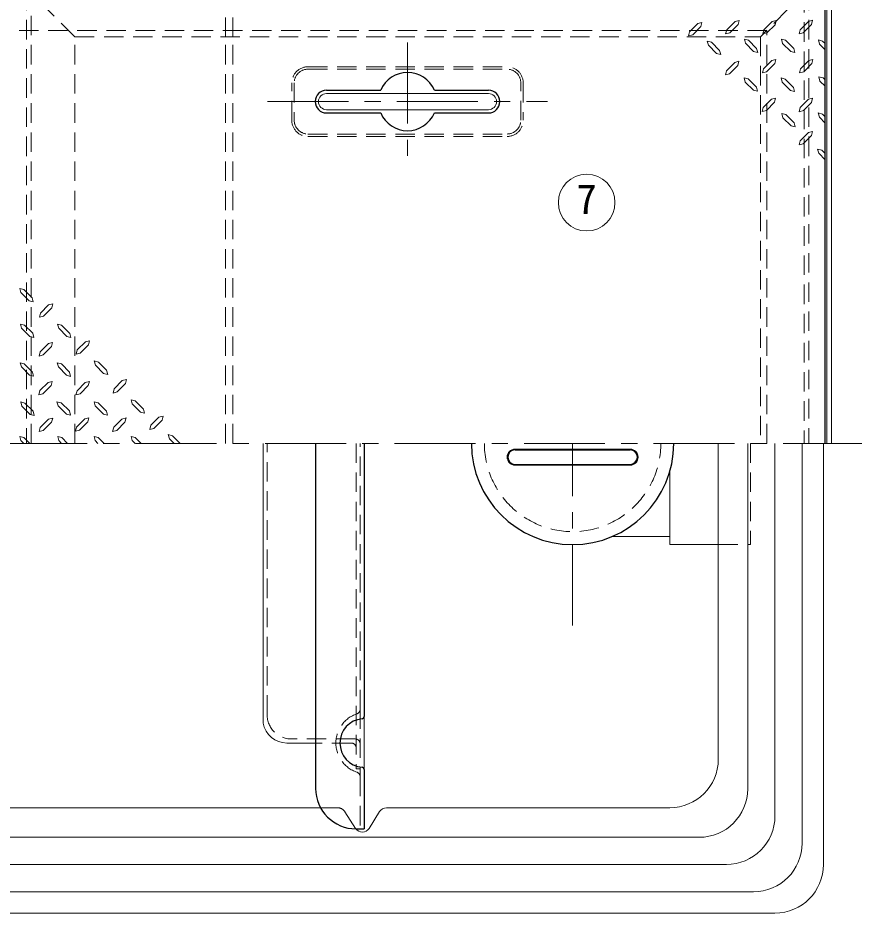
# Model space of a CAD drawing. Units: millimetres at full size, sheet at 1:10; details may follow other scales. Extents: x -2094 to 1956, y -1414 to 1396.
# Drawn here: x -1216 to -700, y 545 to 1098 of the extents above; entities that cross this region are included whole.
import ezdxf
from ezdxf.enums import TextEntityAlignment as Align

# ---------------------------------------------------------------- set-up
doc = ezdxf.new("R2010")
doc.units = ezdxf.units.MM
doc.header["$LTSCALE"] = 10
doc.linetypes.add('CHAIN1', pattern=[8, 5, -1, 1, -1])
doc.linetypes.add('DASHED1', pattern=[1.8, 1.2, -0.6])
doc.layers.add('0-0_ﾚｲﾔ1', color=4, linetype='Continuous', lineweight=9)
doc.styles.add('ＭＳ ゴシック', font='')
doc.styles.get('ＭＳ ゴシック').set_extended_font_data('MS Gothic')

msp = doc.modelspace()

# ---------------------------------------------------------------- linework, layer by layer
at = {"layer": '0-0_ﾚｲﾔ1', "color": 7, "lineweight": 18}
for p, q in [((-713.69, 1130.33), (-713.69, 835.33)), ((-716.69, 1127.33), (-716.69, 835.33)), ((-1025.69, 1051.33), (-925.69, 1051.33)), ((-1025.69, 1041.33), (-925.69, 1041.33)), ((-783.69, 640.33), (-783.69, 835.33)), ((-718.69, 835.33), (-718.69, 575.33)), ((-1438.01, 610.33), (-1029.37, 610.33)), ((-992.92, 608.01), (-999.47, 597.66)), ((-988.69, 610.33), (-813.69, 610.33)), ((-748.69, 545.33), (-1718.69, 545.33))]:
    msp.add_line(p, q, dxfattribs=at)
at = {"layer": '0-0_ﾚｲﾔ1', "color": 5, "lineweight": 25}
for p, q in [((-717.69, 835.33), (-717.69, 1126.33)), ((-1025.69, 1053.33), (-992.27, 1053.33)), ((-959.11, 1053.33), (-925.69, 1053.33)), ((-1025.69, 1039.33), (-992.27, 1039.33)), ((-959.11, 1039.33), (-925.69, 1039.33)), ((-1032.44, 835.33), (-1032.44, 622.33)), ((-1002.44, 835.33), (-1002.44, 666.77)), ((-909.19, 831.33), (-838.19, 831.33)), ((-909.19, 822.33), (-838.19, 822.33)), ((-1002.44, 633.9), (-1002.44, 597.33)), ((-1007.44, 597.33), (-1002.44, 597.33))]:
    msp.add_line(p, q, dxfattribs=at)
at = {"layer": '0-0_ﾚｲﾔ1', "color": 7, "linetype": 'DASHED1', "lineweight": 18}
for p, q in [((-1211.19, 1114.73), (-1211.19, 835.33)), ((-1181.19, 1086.33), (-1210.72, 1115.87)), ((-728.16, 1115.87), (-757.69, 1086.33)), ((-727.69, 1114.73), (-727.69, 835.33)), ((-1181.19, 1086.33), (-757.69, 1086.33)), ((-1181.19, 835.33), (-1181.19, 1086.33)), ((-1088.19, 835.33), (-1088.19, 1086.33)), ((-1083.69, 835.33), (-1083.69, 1086.33)), ((-757.69, 1086.33), (-757.69, 835.33)), ((-1037.19, 1067.83), (-914.19, 1067.83)), ((-1037.19, 1066.33), (-914.19, 1066.33)), ((-1047.19, 1034.83), (-1047.19, 1057.83)), ((-1045.69, 1057.83), (-1045.69, 1034.83)), ((-905.69, 1034.83), (-905.69, 1057.83)), ((-904.19, 1057.83), (-904.19, 1034.83)), ((-1037.19, 1026.33), (-914.19, 1026.33)), ((-1037.19, 1024.83), (-914.19, 1024.83)), ((-1004.94, 671.19), (-1004.94, 835.33)), ((-1004.94, 629.48), (-1004.94, 597.33))]:
    msp.add_line(p, q, dxfattribs=at)
at = {"layer": '0-0_ﾚｲﾔ1', "linetype": 'DASHED1'}
for p, q in [((-1208.19, 835.33), (-1208.19, 1113.33)), ((-1088.19, 1086.33), (-1088.19, 1113.33)), ((-1083.69, 1086.33), (-1083.69, 1113.33)), ((-730.69, 1113.33), (-730.69, 835.33)), ((-753.69, 1090.33), (-1713.69, 1090.33)), ((-753.69, 835.33), (-753.69, 1090.33)), ((-1062.44, 667.83), (-1062.44, 835.33)), ((-763.69, 835.33), (-763.69, 772.83)), ((-783.69, 772.83), (-763.69, 772.83)), ((-1004.94, 671.19), (-1004.94, 629.48)), ((-1007.94, 652.83), (-1047.44, 652.83)), ((-1010.44, 650.33), (-1032.44, 650.33)), ((-1029.37, 610.33), (-1018.69, 610.33)), ((-1007.92, 597.66), (-1014.47, 608.01))]:
    msp.add_line(p, q, dxfattribs=at)
at = {"layer": '0-0_ﾚｲﾔ1'}
for p, q in [((-801.38, 1089.45), (-802.03, 1086.96)), ((-799.45, 1087.6), (-794.39, 1092.66)), ((-778.48, 1090.66), (-779.12, 1088.16)), ((-776.55, 1088.81), (-779.12, 1088.16)), ((-776.55, 1088.81), (-771.49, 1093.87)), ((-755.58, 1090.58), (-756.22, 1088.08)), ((-753.65, 1088.73), (-748.59, 1093.79)), ((-733.16, 1090.74), (-733.8, 1088.25)), ((-731.23, 1088.89), (-733.8, 1088.25)), ((-731.23, 1088.89), (-726.17, 1093.95)), ((-799.45, 1087.6), (-802.03, 1086.96)), ((-789.81, 1081.17), (-790.45, 1083.75)), ((-787.96, 1083.1), (-790.45, 1083.75)), ((-766.91, 1082.38), (-767.55, 1084.95)), ((-765.06, 1084.31), (-767.55, 1084.95)), ((-765.06, 1084.31), (-760, 1079.16)), ((-753.65, 1088.73), (-756.22, 1088.08)), ((-744.01, 1082.3), (-744.65, 1084.87)), ((-742.16, 1084.23), (-744.65, 1084.87)), ((-742.16, 1084.23), (-737.1, 1079.08)), ((-719.26, 1083.75), (-721.83, 1084.39)), ((-721.11, 1081.82), (-721.83, 1084.39)), ((-719.26, 1083.75), (-717.69, 1082.18)), ((-789.81, 1081.17), (-784.75, 1076.11)), ((-787.96, 1083.1), (-782.9, 1077.96)), ((-782.9, 1077.96), (-782.18, 1075.47)), ((-766.91, 1082.38), (-761.85, 1077.32)), ((-760, 1079.16), (-759.28, 1076.67)), ((-744.01, 1082.3), (-738.95, 1077.24)), ((-737.1, 1079.08), (-736.37, 1076.59)), ((-721.11, 1081.82), (-717.69, 1078.4)), ((-782.18, 1075.47), (-784.75, 1076.11)), ((-759.28, 1076.67), (-761.85, 1077.32)), ((-736.37, 1076.59), (-738.95, 1077.24)), ((-776.71, 1063.58), (-771.65, 1068.64)), ((-753.81, 1064.78), (-748.75, 1069.84)), ((-730.91, 1064.7), (-725.85, 1069.76)), ((-778.64, 1065.42), (-779.28, 1062.93)), ((-776.71, 1063.58), (-779.28, 1062.93)), ((-755.74, 1066.63), (-756.38, 1064.14)), ((-753.81, 1064.78), (-756.38, 1064.14)), ((-732.84, 1066.55), (-733.48, 1064.06)), ((-730.91, 1064.7), (-733.48, 1064.06)), ((-718.94, 1060.92), (-721.51, 1061.57)), ((-720.87, 1059), (-721.51, 1061.57)), ((-767.07, 1058.43), (-767.71, 1061)), ((-765.22, 1060.36), (-767.71, 1061)), ((-767.07, 1058.43), (-762.01, 1053.37)), ((-765.22, 1060.36), (-760.16, 1055.22)), ((-744.17, 1058.35), (-744.81, 1060.92)), ((-742.32, 1060.28), (-744.81, 1060.92)), ((-744.17, 1058.35), (-739.11, 1053.29)), ((-742.32, 1060.28), (-737.26, 1055.14)), ((-720.87, 1059), (-717.69, 1055.82)), ((-718.94, 1060.92), (-717.69, 1059.68)), ((-759.44, 1052.73), (-762.01, 1053.37)), ((-760.16, 1055.22), (-759.44, 1052.73)), ((-736.53, 1052.65), (-739.11, 1053.29)), ((-737.26, 1055.14), (-736.53, 1052.65)), ((-753.97, 1040.83), (-748.91, 1045.9)), ((-731.07, 1040.75), (-726.01, 1045.82)), ((-755.9, 1042.68), (-756.54, 1040.19)), ((-753.97, 1040.83), (-756.54, 1040.19)), ((-733, 1042.6), (-733.64, 1040.11)), ((-731.07, 1040.75), (-733.64, 1040.11)), ((-719.34, 1038.66), (-721.91, 1039.31)), ((-721.19, 1036.74), (-721.91, 1039.31)), ((-741.92, 1038.34), (-744.49, 1038.99)), ((-743.77, 1036.41), (-744.49, 1038.99)), ((-743.77, 1036.41), (-738.7, 1031.43)), ((-741.92, 1038.34), (-736.86, 1033.28)), ((-721.19, 1036.74), (-717.69, 1033.1)), ((-719.34, 1038.66), (-717.69, 1037.02)), ((-736.13, 1030.71), (-738.7, 1031.43)), ((-736.86, 1033.28), (-736.13, 1030.71)), ((-733.08, 1022.19), (-728.02, 1027.25)), ((-731.15, 1020.34), (-726.17, 1025.41)), ((-733.08, 1022.19), (-733.72, 1019.62)), ((-731.15, 1020.34), (-733.72, 1019.62)), ((-719.74, 1016.41), (-722.31, 1017.05)), ((-721.59, 1014.48), (-722.31, 1017.05)), ((-721.59, 1014.48), (-717.69, 1010.42)), ((-719.74, 1016.41), (-717.69, 1014.36)), ((-1215.25, 930.96), (-1212.68, 930.24)), ((-1214.53, 928.39), (-1215.25, 930.96)), ((-1207.62, 925.25), (-1212.68, 930.24)), ((-1209.46, 923.33), (-1214.53, 928.39)), ((-1209.46, 923.33), (-1206.89, 922.68)), ((-1207.62, 925.25), (-1206.89, 922.68)), ((-1197.41, 920.83), (-1202.47, 915.77)), ((-1197.41, 920.83), (-1194.84, 921.48)), ((-1195.48, 918.99), (-1194.84, 921.48)), ((-1214.85, 909.02), (-1212.28, 908.38)), ((-1214.12, 906.53), (-1214.85, 909.02)), ((-1209.06, 901.39), (-1214.12, 906.53)), ((-1207.21, 903.32), (-1212.28, 908.38)), ((-1191.95, 908.94), (-1189.37, 908.3)), ((-1191.22, 906.45), (-1191.95, 908.94)), ((-1186.16, 901.31), (-1191.22, 906.45)), ((-1184.31, 903.24), (-1189.37, 908.3)), ((-1209.06, 901.39), (-1206.57, 900.75)), ((-1207.21, 903.32), (-1206.57, 900.75)), ((-1186.16, 901.31), (-1183.67, 900.66)), ((-1184.31, 903.24), (-1183.67, 900.66)), ((-1197.57, 896.89), (-1202.63, 891.83)), ((-1197.57, 896.89), (-1195, 897.53)), ((-1195.64, 895.04), (-1195, 897.53)), ((-1174.67, 898.09), (-1179.73, 893.03)), ((-1174.67, 898.09), (-1172.1, 898.74)), ((-1172.74, 896.25), (-1172.1, 898.74)), ((-1215.01, 885.08), (-1212.44, 884.43)), ((-1214.28, 882.58), (-1215.01, 885.08)), ((-1207.37, 879.37), (-1212.44, 884.43)), ((-1192.11, 885), (-1189.53, 884.35)), ((-1191.38, 882.5), (-1192.11, 885)), ((-1184.47, 879.29), (-1189.53, 884.35)), ((-1169.2, 886.2), (-1166.63, 885.56)), ((-1168.48, 883.71), (-1169.2, 886.2)), ((-1161.57, 880.5), (-1166.63, 885.56)), ((-1209.22, 877.44), (-1214.28, 882.58)), ((-1207.37, 879.37), (-1206.73, 876.8)), ((-1186.32, 877.36), (-1191.38, 882.5)), ((-1184.47, 879.29), (-1183.83, 876.72)), ((-1163.42, 878.57), (-1168.48, 883.71)), ((-1161.57, 880.5), (-1160.93, 877.92)), ((-1209.22, 877.44), (-1206.73, 876.8)), ((-1197.73, 872.94), (-1195.16, 873.58)), ((-1195.8, 871.09), (-1195.16, 873.58)), ((-1186.32, 877.36), (-1183.83, 876.72)), ((-1174.83, 872.86), (-1172.26, 873.5)), ((-1172.9, 871.01), (-1172.26, 873.5)), ((-1163.42, 878.57), (-1160.93, 877.92)), ((-1151.93, 874.07), (-1156.99, 869)), ((-1151.93, 874.07), (-1149.36, 874.71)), ((-1150, 872.22), (-1149.36, 874.71)), ((-1197.73, 872.94), (-1202.79, 867.88)), ((-1174.83, 872.86), (-1179.89, 867.8)), ((-1214.69, 860.89), (-1212.12, 860.25)), ((-1213.96, 858.4), (-1214.69, 860.89)), ((-1208.9, 853.25), (-1213.96, 858.4)), ((-1207.05, 855.18), (-1212.12, 860.25)), ((-1192.27, 861.05), (-1189.7, 860.41)), ((-1191.54, 858.56), (-1192.27, 861.05)), ((-1186.48, 853.41), (-1191.54, 858.56)), ((-1184.63, 855.34), (-1189.7, 860.41)), ((-1169.37, 860.97), (-1166.79, 860.33)), ((-1168.64, 858.48), (-1169.37, 860.97)), ((-1163.58, 853.33), (-1168.64, 858.48)), ((-1161.73, 855.26), (-1166.79, 860.33)), ((-1146.46, 862.17), (-1143.89, 861.53)), ((-1145.74, 859.68), (-1146.46, 862.17)), ((-1140.68, 854.54), (-1145.74, 859.68)), ((-1138.83, 856.47), (-1143.89, 861.53)), ((-1208.9, 853.25), (-1206.41, 852.61)), ((-1207.05, 855.18), (-1206.41, 852.61)), ((-1186.48, 853.41), (-1183.99, 852.77)), ((-1184.63, 855.34), (-1183.99, 852.77)), ((-1163.58, 853.33), (-1161.09, 852.69)), ((-1161.73, 855.26), (-1161.09, 852.69)), ((-1140.68, 854.54), (-1138.19, 853.9)), ((-1138.83, 856.47), (-1138.19, 853.9)), ((-1129.27, 851.57), (-1134.33, 846.5)), ((-1129.27, 851.57), (-1126.7, 852.21)), ((-1127.34, 849.72), (-1126.7, 852.21)), ((-1197.49, 850.28), (-1202.55, 845.22)), ((-1197.49, 850.28), (-1194.92, 850.92)), ((-1195.56, 848.43), (-1194.92, 850.92)), ((-1175.07, 850.44), (-1180.13, 845.38)), ((-1175.07, 850.44), (-1172.5, 851.08)), ((-1173.14, 848.59), (-1172.5, 851.08)), ((-1152.17, 850.36), (-1157.23, 845.3)), ((-1152.17, 850.36), (-1149.6, 851)), ((-1150.24, 848.51), (-1149.6, 851)), ((-1116.13, 835.33), (-1120.99, 840.08)), ((-1215.25, 839.67), (-1212.68, 838.95)), ((-1214.53, 837.1), (-1215.25, 839.67)), ((-1212.76, 835.33), (-1214.53, 837.1)), ((-1209.06, 835.33), (-1212.68, 838.95)), ((-1191.78, 839.51), (-1189.21, 838.87)), ((-1191.14, 837.02), (-1191.78, 839.51)), ((-1189.45, 835.33), (-1191.14, 837.02)), ((-1185.81, 835.33), (-1189.21, 838.87)), ((-1169.37, 839.67), (-1166.79, 838.95)), ((-1168.72, 837.1), (-1169.37, 839.67)), ((-1166.95, 835.33), (-1168.72, 837.1)), ((-1163.18, 835.33), (-1166.79, 838.95)), ((-1146.46, 839.59), (-1143.89, 838.95)), ((-1145.74, 837.1), (-1146.46, 839.59)), ((-1143.97, 835.33), (-1145.74, 837.1)), ((-1140.28, 835.33), (-1143.89, 838.95)), ((-1064.94, 835.33), (-1064.94, 662.61)), ((-765.48, 622.12), (-765.48, 835.33)), ((-731.9, 588.55), (-731.9, 835.33)), ((-909.19, 831.83), (-838.19, 831.83)), ((-909.19, 821.83), (-838.19, 821.83)), ((-813.69, 817.83), (-813.69, 772.83)), ((-813.69, 777.83), (-849.2, 777.83)), ((-813.69, 772.83), (-783.69, 772.83)), ((-1002.44, 633.9), (-1002.44, 666.77)), ((-1050.19, 650.33), (-1032.44, 650.33)), ((-795.48, 592.12), (-1671.9, 592.12)), ((-761.9, 558.55), (-1705.48, 558.55))]:
    msp.add_line(p, q, dxfattribs=at)
at = {"layer": '0-0_ﾚｲﾔ1', "linetype": 'CHAIN1'}
for p, q in [((-975.69, 1082.83), (-975.69, 1009.83)), ((-1062.19, 1046.33), (-889.19, 1046.33)), ((-2023.69, 835.33), (-418.69, 835.33)), ((-873.69, 722.83), (-873.69, 835.33))]:
    msp.add_line(p, q, dxfattribs=at)
at = {"layer": '0-0_ﾚｲﾔ1', "color": 3, "lineweight": 18}
for p, q in [((-748.69, 605.33), (-748.69, 835.33)), ((-778.69, 575.33), (-1688.69, 575.33))]:
    msp.add_line(p, q, dxfattribs=at)
at = {"layer": '0-0_ﾚｲﾔ1'}
for points in [[(-801.38, 1089.45), (-796.24, 1094.59), (-793.75, 1095.24), (-794.39, 1092.66)], [(-778.48, 1090.66), (-773.34, 1095.8), (-770.85, 1096.44), (-771.49, 1093.87)], [(-755.58, 1090.58), (-750.44, 1095.72), (-747.95, 1096.36), (-748.59, 1093.79)], [(-733.16, 1090.74), (-728.02, 1095.88), (-725.53, 1096.52), (-726.17, 1093.95)], [(-755.74, 1066.63), (-750.6, 1071.77), (-748.11, 1072.41), (-748.75, 1069.84)], [(-732.84, 1066.55), (-727.7, 1071.69), (-725.2, 1072.33), (-725.85, 1069.76)], [(-778.64, 1065.42), (-773.5, 1070.57), (-771.01, 1071.21), (-771.65, 1068.64)], [(-755.9, 1042.68), (-750.76, 1047.83), (-748.27, 1048.47), (-748.91, 1045.9)], [(-733, 1042.6), (-727.86, 1047.75), (-725.37, 1048.39), (-726.01, 1045.82)], [(-728.02, 1027.25), (-725.45, 1027.98), (-726.17, 1025.41)], [(-1195.48, 918.99), (-1200.62, 913.84), (-1203.12, 913.2), (-1202.47, 915.77)], [(-1172.74, 896.25), (-1177.88, 891.1), (-1180.37, 890.46), (-1179.73, 893.03)], [(-1195.64, 895.04), (-1200.78, 889.9), (-1203.28, 889.25), (-1202.63, 891.83)], [(-1195.8, 871.09), (-1200.95, 865.95), (-1203.44, 865.31), (-1202.79, 867.88)], [(-1172.9, 871.01), (-1178.04, 865.87), (-1180.53, 865.23), (-1179.89, 867.8)], [(-1150, 872.22), (-1155.14, 867.08), (-1157.63, 866.43), (-1156.99, 869)], [(-1195.56, 848.43), (-1200.7, 843.29), (-1203.2, 842.65), (-1202.55, 845.22)], [(-1173.14, 848.59), (-1178.28, 843.45), (-1180.78, 842.81), (-1180.13, 845.38)], [(-1150.24, 848.51), (-1155.38, 843.37), (-1157.87, 842.73), (-1157.23, 845.3)], [(-1127.34, 849.72), (-1132.48, 844.58), (-1134.97, 843.93), (-1134.33, 846.5)], [(-1119.95, 835.33), (-1122.84, 838.23), (-1123.56, 840.8), (-1120.99, 840.08)]]:
    msp.add_lwpolyline(points, dxfattribs=at)
at = {"layer": '0-0_ﾚｲﾔ1', "linetype": 'DASHED1'}
msp.add_lwpolyline([(-1007.44, 835.33), (-1007.44, 634.33), (-1004.94, 634.33)], dxfattribs=at)
at = {"layer": '0-0_ﾚｲﾔ1', "color": 7, "lineweight": 18}
msp.add_circle((-865, 983.97), 17.5, dxfattribs=at)
at = {"layer": '0-0_ﾚｲﾔ1', "color": 7, "linetype": 'DASHED1', "lineweight": 18}
for centre, radius, start, end in [((-1037.19, 1057.83), 10, 90, 180), ((-914.19, 1057.83), 10, 0, 90), ((-1037.19, 1057.83), 8.5, 90, 180), ((-914.19, 1057.83), 8.5, 0, 90), ((-1037.19, 1034.83), 10, 180, 270), ((-1037.19, 1034.83), 8.5, 180, 270), ((-914.19, 1034.83), 10, 270, 0), ((-914.19, 1034.83), 8.5, 270, 0), ((-873.69, 835.33), 54.5, 180, 360), ((-1007.94, 671.19), 3, 288.553, 360), ((-1000.94, 650.33), 19, 108.553, 251.447), ((-1007.94, 629.48), 3, 0, 71.447)]:
    msp.add_arc(centre, radius, start, end, dxfattribs=at)
at = {"layer": '0-0_ﾚｲﾔ1', "color": 5, "lineweight": 25}
for centre, radius, start, end in [((-975.69, 1046.33), 18, 22.8854, 157.1146), ((-1025.69, 1046.33), 7, 90, 270), ((-925.69, 1046.33), 7, 270, 90), ((-975.69, 1046.33), 18, 202.8854, 337.1146), ((-873.69, 835.33), 62.5, 180, 360), ((-909.19, 826.83), 4.5, 90, 270), ((-838.19, 826.83), 4.5, 270, 90), ((-1002.44, 650.33), 15, 95.2159, 264.7841), ((-1003.94, 666.77), 1.5, 275.2159, 0), ((-1003.94, 633.9), 1.5, 0, 84.7841), ((-1007.44, 622.33), 25, 180, 270)]:
    msp.add_arc(centre, radius, start, end, dxfattribs=at)
at = {"layer": '0-0_ﾚｲﾔ1', "color": 7, "lineweight": 18}
for centre, radius, start, end in [((-1025.69, 1046.33), 5, 90, 270), ((-925.69, 1046.33), 5, 270, 90), ((-813.69, 640.33), 30, 270, 0), ((-988.69, 605.33), 5, 90, 147.6665), ((-1003.69, 600.33), 5, 216.8519, 327.6665), ((-748.69, 575.33), 30, 270, 0)]:
    msp.add_arc(centre, radius, start, end, dxfattribs=at)
at = {"layer": '0-0_ﾚｲﾔ1'}
for centre, radius, start, end in [((-909.19, 826.83), 5, 90, 270), ((-838.19, 826.83), 5, 270, 90), ((-1050.19, 665.33), 15, 190.4753, 270), ((-795.48, 622.12), 30, 270, 0), ((-761.9, 588.55), 30, 270, 0)]:
    msp.add_arc(centre, radius, start, end, dxfattribs=at)
at = {"layer": '0-0_ﾚｲﾔ1', "linetype": 'DASHED1'}
for centre, radius, start, end in [((-1047.44, 667.83), 15, 180, 270), ((-1007.94, 649.83), 3, 0, 90), ((-1010.44, 647.33), 3, 0, 90), ((-1018.69, 605.33), 5, 32.3335, 90), ((-1003.69, 600.33), 5, 212.3335, 216.8519)]:
    msp.add_arc(centre, radius, start, end, dxfattribs=at)
at = {"layer": '0-0_ﾚｲﾔ1', "color": 3, "lineweight": 18}
msp.add_arc((-778.69, 605.33), 30, 270, 0, dxfattribs=at)

# ---------------------------------------------------------------- texts
at = {"layer": '0-0_ﾚｲﾔ1', "color": 7, "style": 'ＭＳ ゴシック'}
msp.add_text('7', height=18.33, dxfattribs=at).set_placement((-871.25, 971.47), align=Align.BOTTOM_LEFT)

doc.saveas('drawing.dxf')
